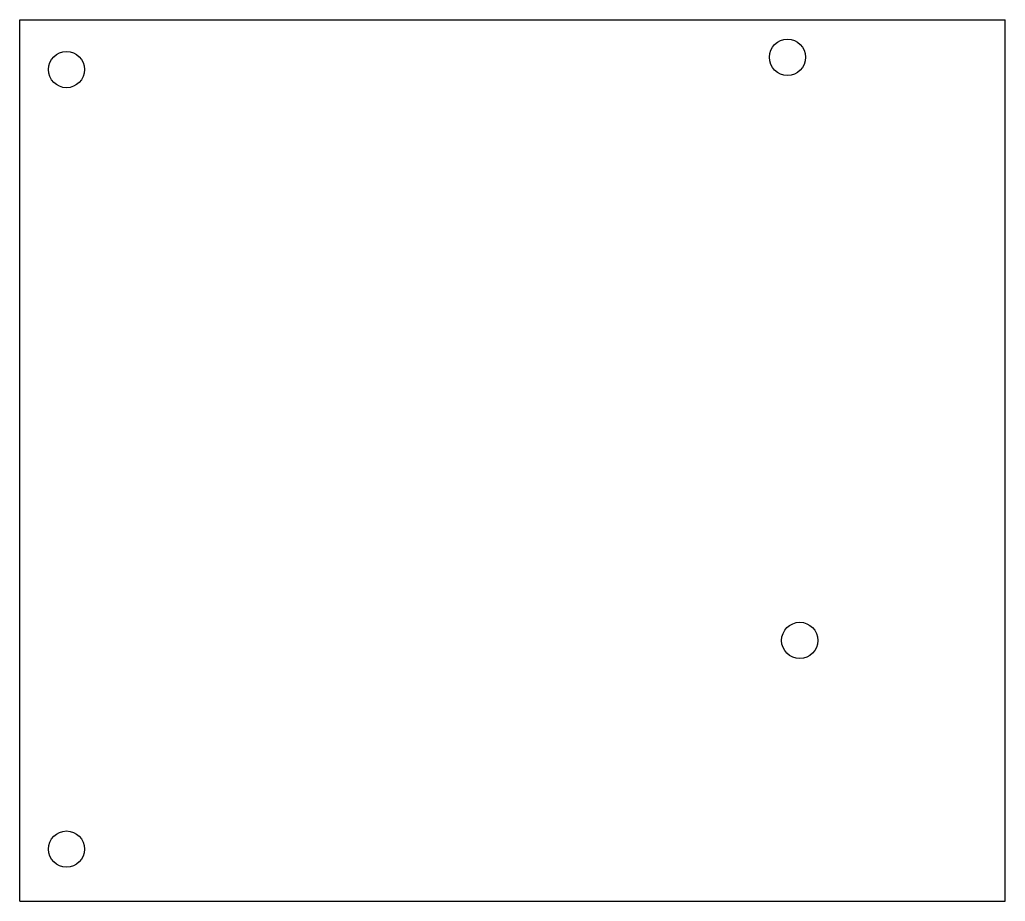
# Model space of a CAD drawing. Header units: millimetres. Extents: x -7.2 to 74.4, y -16.5 to 56.5.
import ezdxf

# ---------------------------------------------------------------- set-up
doc = ezdxf.new("R2010")
doc.units = ezdxf.units.MM

msp = doc.modelspace()

# ---------------------------------------------------------------- linework, layer by layer
at = {"color": 7, "linetype": 'Continuous', "lineweight": 25}
for p, q in [((-7.176, 56.452), (74.421, 56.452)), ((-7.176, -16.51), (-7.176, 56.452)), ((74.421, -16.51), (74.421, 56.452)), ((-7.176, -16.51), (74.421, -16.51))]:
    msp.add_line(p, q, dxfattribs=at)
for centre in [(56.388, 53.34), (-3.302, 52.324), (57.404, 5.08), (-3.302, -12.192)]:
    msp.add_circle(centre, 1.5, dxfattribs=at)

doc.saveas('drawing.dxf')
